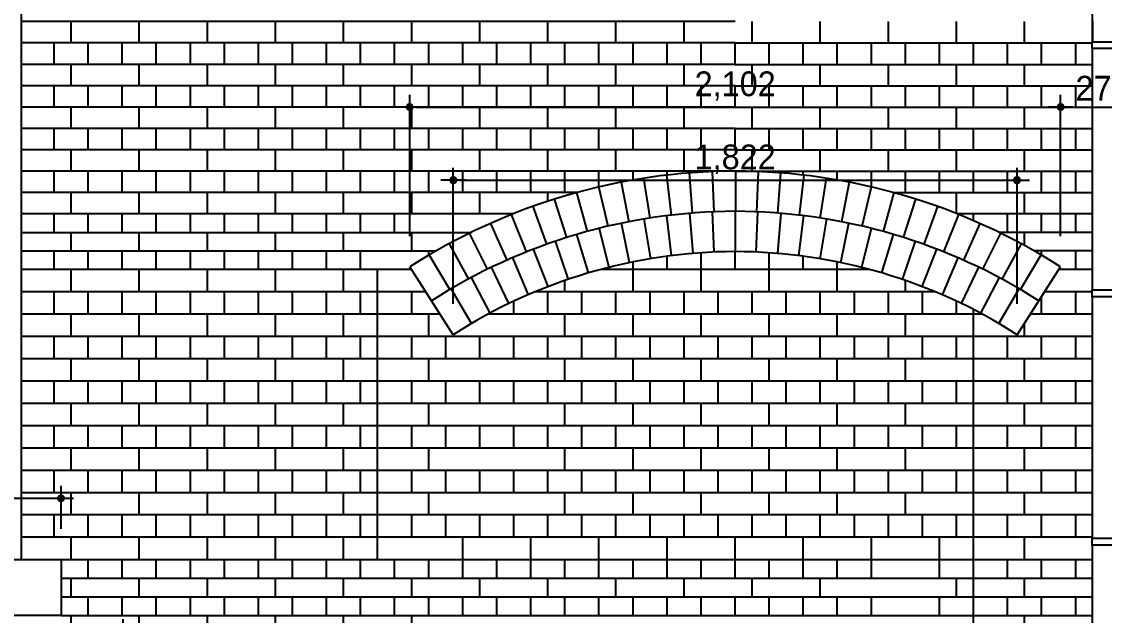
# Model space of a CAD drawing. Extents: x 186583 to 203403, y -172622 to -160742.
# Drawn here: x 192489 to 195986, y -167055 to -165137 of the extents above; entities that cross this region are included whole.
import ezdxf

# ---------------------------------------------------------------- set-up
doc = ezdxf.new("R2010")
doc.units = 0
doc.header["$LTSCALE"] = 50
doc.header["$MEASUREMENT"] = 0
doc.header["$PDMODE"] = 35
doc.header["$PDSIZE"] = -10
doc.layers.get('0').update_dxf_attribs({"linetype": 'CONTINUOUS'})
doc.layers.get('DEFPOINTS').update_dxf_attribs({"linetype": 'CONTINUOUS'})
for name, color, linetype in [('ele-3', 6, 'CONTINUOUS'), ('h', 5, 'CONTINUOUS'), ('WID', 4, 'CONTINUOUS')]:
    doc.layers.add(name, color=color, linetype=linetype)
doc.styles.add('GHS', font='HYWULM_0.TTF')
doc.styles.add('현창', font='HYWULM_0.TTF')
doc.dimstyles.new('3MM', dxfattribs={"dimscale": 300, "dimtxt": 4, "dimasz": 1, "dimexe": 1.5, "dimexo": 2, "dimgap": 1, "dimtad": 1, "dimtoh": 1, "dimdec": 4, "dimzin": 0, "dimdsep": 46, "dimtxsty": 'GHS', "dimblk": 'DIMDOT', "dimcen": -1, "dimdle": 1.5, "dimadec": 0, "dimazin": 0, "dimtfac": 1, "dimtdec": 4, "dimtix": 1, "dimtmove": 2, "dimatfit": 3, "dimldrblk": 'DIMDOT', "dimfxl": 1, "dimtvp": 1, "dimtolj": 1, "dimtzin": 0, "dimarcsym": 0})

# ---------------------------------------------------------------- blocks, each defined once
blk = doc.blocks.new('DIMDOT')
at = {"linetype": 'Continuous'}
blk.add_line((-2, 0), (2, 0), dxfattribs=at)
for radius in [0.5, 0.25]:
    blk.add_circle((0, 0), radius, dxfattribs=at)
blk = doc.blocks.new('*D3')
at = {"lineweight": -2}
for p, q in [((191216.2, -167163.4), (191216.2, -167067.6)), ((192816.2, -167163.4), (192816.2, -167067.6)), ((191236.2, -167107.6), (192796.2, -167107.6))]:
    blk.add_line(p, q, dxfattribs=at)
at = {"layer": 'DEFPOINTS', "color": 0}
for p in [(192816.2, -167107.6), (191216.2, -167263.4), (192816.2, -167263.4)]:
    blk.add_point(p, dxfattribs=at)
at = {"lineweight": -2, "xscale": 20, "yscale": 20, "zscale": 20, "rotation": 180}
blk.add_blockref('DIMDOT', (191216.2, -167107.6), dxfattribs=at)
at = {"lineweight": -2, "xscale": 20, "yscale": 20, "zscale": 20}
blk.add_blockref('DIMDOT', (192816.2, -167107.6), dxfattribs=at)
at = {"color": 0, "insert": (192016.2, -167039.9), "char_height": 80, "attachment_point": 5, "style": '현창'}
blk.add_mtext('\\A1;1,600', dxfattribs=at)
blk = doc.blocks.new('*D4')
at = {"lineweight": -2}
for p, q in [((191416.2, -166775.4), (191416.2, -166636.9)), ((192616.2, -166775.4), (192616.2, -166636.9)), ((191436.2, -166676.9), (192596.2, -166676.9))]:
    blk.add_line(p, q, dxfattribs=at)
at = {"layer": 'DEFPOINTS', "color": 0}
for p in [(192616.2, -166676.9), (191416.2, -166875.4), (192616.2, -166875.4)]:
    blk.add_point(p, dxfattribs=at)
at = {"lineweight": -2, "xscale": 20, "yscale": 20, "zscale": 20, "rotation": 180}
blk.add_blockref('DIMDOT', (191416.2, -166676.9), dxfattribs=at)
at = {"lineweight": -2, "xscale": 20, "yscale": 20, "zscale": 20}
blk.add_blockref('DIMDOT', (192616.2, -166676.9), dxfattribs=at)
at = {"color": 0, "insert": (192016.2, -166609.2), "char_height": 80, "attachment_point": 5, "style": '현창'}
blk.add_mtext('\\A1;1,200', dxfattribs=at)
blk = doc.blocks.new('*D5')
at = {"lineweight": -2}
for p, q in [((193742.4, -165829.8), (193742.4, -165373.1)), ((195844.9, -165829.8), (195844.9, -165373.1)), ((193762.4, -165413.1), (195824.9, -165413.1))]:
    blk.add_line(p, q, dxfattribs=at)
at = {"layer": 'DEFPOINTS', "color": 0}
for p in [(195844.9, -165413.1), (193742.4, -165929.8), (195844.9, -165929.8)]:
    blk.add_point(p, dxfattribs=at)
at = {"lineweight": -2, "xscale": 20, "yscale": 20, "zscale": 20, "rotation": 180}
blk.add_blockref('DIMDOT', (193742.4, -165413.1), dxfattribs=at)
at = {"lineweight": -2, "xscale": 20, "yscale": 20, "zscale": 20}
blk.add_blockref('DIMDOT', (195844.9, -165413.1), dxfattribs=at)
at = {"color": 0, "insert": (194793.7, -165345.4), "char_height": 80, "attachment_point": 5, "style": '현창'}
blk.add_mtext('\\A1;2,102', dxfattribs=at)
blk = doc.blocks.new('*D6')
at = {"lineweight": -2}
for p, q in [((193882.8, -166048.6), (193882.8, -165609.3)), ((195704.5, -166048.6), (195704.5, -165609.3)), ((193902.8, -165649.3), (195684.5, -165649.3))]:
    blk.add_line(p, q, dxfattribs=at)
at = {"layer": 'DEFPOINTS', "color": 0}
for p in [(195704.5, -165649.3), (193882.8, -166148.6), (195704.5, -166148.6)]:
    blk.add_point(p, dxfattribs=at)
at = {"lineweight": -2, "xscale": 20, "yscale": 20, "zscale": 20, "rotation": 180}
blk.add_blockref('DIMDOT', (193882.8, -165649.3), dxfattribs=at)
at = {"lineweight": -2, "xscale": 20, "yscale": 20, "zscale": 20}
blk.add_blockref('DIMDOT', (195704.5, -165649.3), dxfattribs=at)
at = {"color": 0, "insert": (194793.7, -165581.6), "char_height": 80, "attachment_point": 5, "style": '현창'}
blk.add_mtext('\\A1;1,822', dxfattribs=at)
blk = doc.blocks.new('*D64')
at = {"lineweight": -2}
for p, q in [((195844.9, -165829.8), (195844.9, -165373.1)), ((196116.2, -165837.9), (196116.2, -165373.1)), ((195864.9, -165413.1), (196096.2, -165413.1))]:
    blk.add_line(p, q, dxfattribs=at)
at = {"layer": 'DEFPOINTS', "color": 0}
for p in [(196116.2, -165413.1), (195844.9, -165929.8), (196116.2, -165937.9)]:
    blk.add_point(p, dxfattribs=at)
at = {"lineweight": -2, "xscale": 20, "yscale": 20, "zscale": 20, "rotation": 180}
blk.add_blockref('DIMDOT', (195844.9, -165413.1), dxfattribs=at)
at = {"lineweight": -2, "xscale": 20, "yscale": 20, "zscale": 20}
blk.add_blockref('DIMDOT', (196116.2, -165413.1), dxfattribs=at)
at = {"color": 0, "insert": (195980.5, -165352.2), "char_height": 80, "attachment_point": 5, "style": '현창'}
blk.add_mtext('\\A1;271', dxfattribs=at)

msp = doc.modelspace()

# ---------------------------------------------------------------- linework, layer by layer
at = {"layer": 'ele-3'}
for p, q in [((195946.69224, -164421.42736), (195946.69224, -165203.3448)), ((195946.69224, -165223.3448), (195946.69224, -166005.26224)), ((194077.25559, -165757.93201), (192488.65758, -165757.93201)), ((195946.69224, -165757.93201), (195510.05956, -165757.93201)), ((192488.65758, -165817.93201), (193941.36619, -165817.93201)), ((195946.69224, -165817.93201), (195645.94896, -165817.93201)), ((192488.65758, -165877.93201), (193827.94526, -165877.93201)), ((195946.69224, -165877.93201), (195759.36989, -165877.93201)), ((193747.66198, -165937.93201), (192488.65758, -165937.93201)), ((193747.66198, -165937.93201), (192488.65758, -165937.93201)), ((195228.06493, -165937.93201), (194359.25022, -165937.93201)), ((195946.69224, -165937.93201), (195839.65317, -165937.93201)), ((193793.93463, -166010.04139), (193638.65758, -166010.04139)), ((195439.85431, -166010.04139), (194147.46084, -166010.04139)), ((195946.69224, -166010.04139), (195793.38052, -166010.04139)), ((195946.69224, -166025.26224), (195946.69224, -166807.17968)), ((193840.20727, -166082.15076), (193638.65758, -166082.15076)), ((195563.65758, -166082.15076), (193995.75497, -166082.15076)), ((195563.65758, -168430.26534), (195563.65758, -166067.48366)), ((195563.65758, -166154.26014), (193638.65758, -166154.26014)), ((195563.65758, -166226.36952), (193638.65758, -166226.36952)), ((195563.65758, -166298.4789), (193638.65758, -166298.4789)), ((195563.65758, -166370.58827), (193638.65758, -166370.58827)), ((195563.65758, -166442.69765), (193638.65758, -166442.69765)), ((195563.65758, -166514.80703), (193638.65758, -166514.80703)), ((195563.65758, -166586.91641), (193638.65758, -166586.91641)), ((195563.65758, -166659.02578), (193638.65758, -166659.02578)), ((195563.65758, -166731.13516), (193638.65758, -166731.13516)), ((195563.65758, -166803.24454), (193638.65758, -166803.24454)), ((195946.69224, -166827.17968), (195946.69224, -167609.09713)), ((192616.15758, -166875.35391), (195946.69224, -166875.35391)), ((192616.15758, -166935.35391), (195946.69224, -166935.35391)), ((192616.15758, -166995.35391), (195946.69224, -166995.35391)), ((192616.15758, -167055.35391), (195946.69224, -167055.35391))]:
    msp.add_line(p, q, dxfattribs=at)
for points in [[(192593.65758, -165817.93201), (192593.65758, -165757.93201)], [(192703.65758, -165817.93201), (192703.65758, -165757.93201)], [(192813.65758, -165817.93201), (192813.65758, -165757.93201)], [(192923.65758, -165817.93201), (192923.65758, -165757.93201)], [(193033.65758, -165817.93201), (193033.65758, -165757.93201)], [(193143.65758, -165817.93201), (193143.65758, -165757.93201)], [(193253.65758, -165817.93201), (193253.65758, -165757.93201)], [(193363.65758, -165817.93201), (193363.65758, -165757.93201)], [(193473.65758, -165817.93201), (193473.65758, -165757.93201)], [(193583.65758, -165817.93201), (193583.65758, -165757.93201)], [(193693.65758, -165817.93201), (193693.65758, -165757.93201)], [(195563.65758, -165780.12942), (195563.65758, -165757.93201)], [(195673.65758, -165817.93201), (195673.65758, -165757.93201)], [(195783.65758, -165817.93201), (195783.65758, -165757.93201)], [(195893.65758, -165817.93201), (195893.65758, -165757.93201)], [(192648.65758, -165877.93201), (192648.65758, -165817.93201)], [(192868.65758, -165877.93201), (192868.65758, -165817.93201)], [(193088.65758, -165877.93201), (193088.65758, -165817.93201)], [(193308.65758, -165877.93201), (193308.65758, -165817.93201)], [(193528.65758, -165877.93201), (193528.65758, -165817.93201)], [(193748.65758, -165877.93201), (193748.65758, -165817.93201)], [(195728.65758, -165860.73715), (195728.65758, -165817.93201)], [(192593.65758, -165937.93201), (192593.65758, -165877.93201)], [(192703.65758, -165937.93201), (192703.65758, -165877.93201)], [(192813.65758, -165937.93201), (192813.65758, -165877.93201)], [(192923.65758, -165937.93201), (192923.65758, -165877.93201)], [(193033.65758, -165937.93201), (193033.65758, -165877.93201)], [(193143.65758, -165937.93201), (193143.65758, -165877.93201)], [(193253.65758, -165937.93201), (193253.65758, -165877.93201)], [(193363.65758, -165937.93201), (193363.65758, -165877.93201)], [(193473.65758, -165937.93201), (193473.65758, -165877.93201)], [(193583.65758, -165937.93201), (193583.65758, -165877.93201)], [(193803.65758, -165892.0508), (193803.65758, -165877.93201)], [(194683.65758, -165937.93201), (194683.65758, -165883.89696)], [(194793.65758, -165937.93201), (194793.65758, -165881.31709)], [(194903.65758, -165937.93201), (194903.65758, -165883.89696)], [(195783.65758, -165892.0508), (195783.65758, -165877.93201)], [(195893.65758, -165937.93201), (195893.65758, -165877.93201)], [(194463.65758, -165937.93201), (194463.65758, -165913.42652)], [(194573.65758, -165937.93201), (194573.65758, -165894.99381)], [(195013.65758, -165937.93201), (195013.65758, -165894.99381)], [(195123.65758, -165937.93201), (195123.65758, -165913.42652)], [(193638.65758, -166875.35391), (193638.65758, -165937.93201)], [(194463.65758, -166010.04139), (194463.65758, -165937.93201)], [(194683.65758, -166010.04139), (194683.65758, -165937.93201)], [(194903.65758, -166010.04139), (194903.65758, -165937.93201)], [(195123.65758, -166010.04139), (195123.65758, -165937.93201)], [(194243.65758, -166010.04139), (194243.65758, -165973.41243)], [(195343.65758, -166010.04139), (195343.65758, -165973.41243)], [(193748.65758, -166082.15076), (193748.65758, -166010.04139)], [(194188.65758, -166082.15076), (194188.65758, -166010.04139)], [(194298.65758, -166082.15076), (194298.65758, -166010.04139)], [(194408.65758, -166082.15076), (194408.65758, -166010.04139)], [(194518.65758, -166082.15076), (194518.65758, -166010.04139)], [(194628.65758, -166082.15076), (194628.65758, -166010.04139)], [(194738.65758, -166082.15076), (194738.65758, -166010.04139)], [(194848.65758, -166082.15076), (194848.65758, -166010.04139)], [(194958.65758, -166082.15076), (194958.65758, -166010.04139)], [(195068.65758, -166082.15076), (195068.65758, -166010.04139)], [(195178.65758, -166082.15076), (195178.65758, -166010.04139)], [(195288.65758, -166082.15076), (195288.65758, -166010.04139)], [(195398.65758, -166082.15076), (195398.65758, -166010.04139)], [(194078.65758, -166082.15076), (194078.65758, -166040.46652)], [(195508.65758, -166082.15076), (195508.65758, -166040.46652)], [(193803.65758, -166154.26014), (193803.65758, -166082.15076)], [(194243.65758, -166154.26014), (194243.65758, -166082.15076)], [(194463.65758, -166154.26014), (194463.65758, -166082.15076)], [(194683.65758, -166154.26014), (194683.65758, -166082.15076)], [(194903.65758, -166154.26014), (194903.65758, -166082.15076)], [(195123.65758, -166154.26014), (195123.65758, -166082.15076)], [(195343.65758, -166154.26014), (195343.65758, -166082.15076)], [(193748.65758, -166226.36952), (193748.65758, -166154.26014)], [(193858.65758, -166226.36952), (193858.65758, -166154.26014)], [(193968.65758, -166226.36952), (193968.65758, -166154.26014)], [(194078.65758, -166226.36952), (194078.65758, -166154.26014)], [(194188.65758, -166226.36952), (194188.65758, -166154.26014)], [(194298.65758, -166226.36952), (194298.65758, -166154.26014)], [(194408.65758, -166226.36952), (194408.65758, -166154.26014)], [(194518.65758, -166226.36952), (194518.65758, -166154.26014)], [(194628.65758, -166226.36952), (194628.65758, -166154.26014)], [(194738.65758, -166226.36952), (194738.65758, -166154.26014)], [(194848.65758, -166226.36952), (194848.65758, -166154.26014)], [(194958.65758, -166226.36952), (194958.65758, -166154.26014)], [(195068.65758, -166226.36952), (195068.65758, -166154.26014)], [(195178.65758, -166226.36952), (195178.65758, -166154.26014)], [(195288.65758, -166226.36952), (195288.65758, -166154.26014)], [(195398.65758, -166226.36952), (195398.65758, -166154.26014)], [(195508.65758, -166226.36952), (195508.65758, -166154.26014)], [(193803.65758, -166298.4789), (193803.65758, -166226.36952)], [(194243.65758, -166298.4789), (194243.65758, -166226.36952)], [(194463.65758, -166298.4789), (194463.65758, -166226.36952)], [(194683.65758, -166298.4789), (194683.65758, -166226.36952)], [(194903.65758, -166298.4789), (194903.65758, -166226.36952)], [(195123.65758, -166298.4789), (195123.65758, -166226.36952)], [(195343.65758, -166298.4789), (195343.65758, -166226.36952)], [(193748.65758, -166370.58827), (193748.65758, -166298.4789)], [(193858.65758, -166370.58827), (193858.65758, -166298.4789)], [(193968.65758, -166370.58827), (193968.65758, -166298.4789)], [(194078.65758, -166370.58827), (194078.65758, -166298.4789)], [(194188.65758, -166370.58827), (194188.65758, -166298.4789)], [(194298.65758, -166370.58827), (194298.65758, -166298.4789)], [(194408.65758, -166370.58827), (194408.65758, -166298.4789)], [(194518.65758, -166370.58827), (194518.65758, -166298.4789)], [(194628.65758, -166370.58827), (194628.65758, -166298.4789)], [(194738.65758, -166370.58827), (194738.65758, -166298.4789)], [(194848.65758, -166370.58827), (194848.65758, -166298.4789)], [(194958.65758, -166370.58827), (194958.65758, -166298.4789)], [(195068.65758, -166370.58827), (195068.65758, -166298.4789)], [(195178.65758, -166370.58827), (195178.65758, -166298.4789)], [(195288.65758, -166370.58827), (195288.65758, -166298.4789)], [(195398.65758, -166370.58827), (195398.65758, -166298.4789)], [(195508.65758, -166370.58827), (195508.65758, -166298.4789)], [(193803.65758, -166442.69765), (193803.65758, -166370.58827)], [(194243.65758, -166442.69765), (194243.65758, -166370.58827)], [(194463.65758, -166442.69765), (194463.65758, -166370.58827)], [(194683.65758, -166442.69765), (194683.65758, -166370.58827)], [(194903.65758, -166442.69765), (194903.65758, -166370.58827)], [(195123.65758, -166442.69765), (195123.65758, -166370.58827)], [(195343.65758, -166442.69765), (195343.65758, -166370.58827)], [(193748.65758, -166514.80703), (193748.65758, -166442.69765)], [(193858.65758, -166514.80703), (193858.65758, -166442.69765)], [(193968.65758, -166514.80703), (193968.65758, -166442.69765)], [(194078.65758, -166514.80703), (194078.65758, -166442.69765)], [(194188.65758, -166514.80703), (194188.65758, -166442.69765)], [(194298.65758, -166514.80703), (194298.65758, -166442.69765)], [(194408.65758, -166514.80703), (194408.65758, -166442.69765)], [(194518.65758, -166514.80703), (194518.65758, -166442.69765)], [(194628.65758, -166514.80703), (194628.65758, -166442.69765)], [(194738.65758, -166514.80703), (194738.65758, -166442.69765)], [(194848.65758, -166514.80703), (194848.65758, -166442.69765)], [(194958.65758, -166514.80703), (194958.65758, -166442.69765)], [(195068.65758, -166514.80703), (195068.65758, -166442.69765)], [(195178.65758, -166514.80703), (195178.65758, -166442.69765)], [(195288.65758, -166514.80703), (195288.65758, -166442.69765)], [(195398.65758, -166514.80703), (195398.65758, -166442.69765)], [(195508.65758, -166514.80703), (195508.65758, -166442.69765)], [(193803.65758, -166586.91641), (193803.65758, -166514.80703)], [(194243.65758, -166586.91641), (194243.65758, -166514.80703)], [(194463.65758, -166586.91641), (194463.65758, -166514.80703)], [(194683.65758, -166586.91641), (194683.65758, -166514.80703)], [(194903.65758, -166586.91641), (194903.65758, -166514.80703)], [(195123.65758, -166586.91641), (195123.65758, -166514.80703)], [(195343.65758, -166586.91641), (195343.65758, -166514.80703)], [(193748.65758, -166659.02578), (193748.65758, -166586.91641)], [(193858.65758, -166659.02578), (193858.65758, -166586.91641)], [(193968.65758, -166659.02578), (193968.65758, -166586.91641)], [(194078.65758, -166659.02578), (194078.65758, -166586.91641)], [(194188.65758, -166659.02578), (194188.65758, -166586.91641)], [(194298.65758, -166659.02578), (194298.65758, -166586.91641)], [(194408.65758, -166659.02578), (194408.65758, -166586.91641)], [(194518.65758, -166659.02578), (194518.65758, -166586.91641)], [(194628.65758, -166659.02578), (194628.65758, -166586.91641)], [(194738.65758, -166659.02578), (194738.65758, -166586.91641)], [(194848.65758, -166659.02578), (194848.65758, -166586.91641)], [(194958.65758, -166659.02578), (194958.65758, -166586.91641)], [(195068.65758, -166659.02578), (195068.65758, -166586.91641)], [(195178.65758, -166659.02578), (195178.65758, -166586.91641)], [(195288.65758, -166659.02578), (195288.65758, -166586.91641)], [(195398.65758, -166659.02578), (195398.65758, -166586.91641)], [(195508.65758, -166659.02578), (195508.65758, -166586.91641)], [(193803.65758, -166731.13516), (193803.65758, -166659.02578)], [(194243.65758, -166731.13516), (194243.65758, -166659.02578)], [(194463.65758, -166731.13516), (194463.65758, -166659.02578)], [(194683.65758, -166731.13516), (194683.65758, -166659.02578)], [(194903.65758, -166731.13516), (194903.65758, -166659.02578)], [(195123.65758, -166731.13516), (195123.65758, -166659.02578)], [(195343.65758, -166731.13516), (195343.65758, -166659.02578)], [(193748.65758, -166803.24454), (193748.65758, -166731.13516)], [(193858.65758, -166803.24454), (193858.65758, -166731.13516)], [(193968.65758, -166803.24454), (193968.65758, -166731.13516)], [(194078.65758, -166803.24454), (194078.65758, -166731.13516)], [(194188.65758, -166803.24454), (194188.65758, -166731.13516)], [(194298.65758, -166803.24454), (194298.65758, -166731.13516)], [(194408.65758, -166803.24454), (194408.65758, -166731.13516)], [(194518.65758, -166803.24454), (194518.65758, -166731.13516)], [(194628.65758, -166803.24454), (194628.65758, -166731.13516)], [(194738.65758, -166803.24454), (194738.65758, -166731.13516)], [(194848.65758, -166803.24454), (194848.65758, -166731.13516)], [(194958.65758, -166803.24454), (194958.65758, -166731.13516)], [(195068.65758, -166803.24454), (195068.65758, -166731.13516)], [(195178.65758, -166803.24454), (195178.65758, -166731.13516)], [(195288.65758, -166803.24454), (195288.65758, -166731.13516)], [(195398.65758, -166803.24454), (195398.65758, -166731.13516)], [(195508.65758, -166803.24454), (195508.65758, -166731.13516)], [(193913.65758, -166875.35391), (193913.65758, -166803.24454)], [(194133.65758, -166875.35391), (194133.65758, -166803.24454)], [(194353.65758, -166875.35391), (194353.65758, -166803.24454)], [(194573.65758, -166875.35391), (194573.65758, -166803.24454)], [(194793.65758, -166875.35391), (194793.65758, -166803.24454)], [(195013.65758, -166875.35391), (195013.65758, -166803.24454)], [(195233.65758, -166875.35391), (195233.65758, -166803.24454)], [(195453.65758, -166875.35391), (195453.65758, -166803.24454)], [(192703.65758, -166935.35391), (192703.65758, -166875.35391)], [(192813.65758, -166935.35391), (192813.65758, -166875.35391)], [(192923.65758, -166935.35391), (192923.65758, -166875.35391)], [(193033.65758, -166935.35391), (193033.65758, -166875.35391)], [(193143.65758, -166935.35391), (193143.65758, -166875.35391)], [(193253.65758, -166935.35391), (193253.65758, -166875.35391)], [(193363.65758, -166935.35391), (193363.65758, -166875.35391)], [(193473.65758, -166935.35391), (193473.65758, -166875.35391)], [(193583.65758, -166935.35391), (193583.65758, -166875.35391)], [(193693.65758, -166935.35391), (193693.65758, -166875.35391)], [(193803.65758, -166935.35391), (193803.65758, -166875.35391)], [(193913.65758, -166935.35391), (193913.65758, -166875.35391)], [(194023.65758, -166935.35391), (194023.65758, -166875.35391)], [(194133.65758, -166935.35391), (194133.65758, -166875.35391)], [(194243.65758, -166935.35391), (194243.65758, -166875.35391)], [(194353.65758, -166935.35391), (194353.65758, -166875.35391)], [(194463.65758, -166935.35391), (194463.65758, -166875.35391)], [(194573.65758, -166935.35391), (194573.65758, -166875.35391)], [(194683.65758, -166935.35391), (194683.65758, -166875.35391)], [(194793.65758, -166935.35391), (194793.65758, -166875.35391)], [(194903.65758, -166935.35391), (194903.65758, -166875.35391)], [(195013.65758, -166935.35391), (195013.65758, -166875.35391)], [(195123.65758, -166935.35391), (195123.65758, -166875.35391)], [(195233.65758, -166935.35391), (195233.65758, -166875.35391)], [(195453.65758, -166935.35391), (195453.65758, -166875.35391)], [(195563.65758, -166935.35391), (195563.65758, -166875.35391)], [(195673.65758, -166935.35391), (195673.65758, -166875.35391)], [(195783.65758, -166935.35391), (195783.65758, -166875.35391)], [(195893.65758, -166935.35391), (195893.65758, -166875.35391)], [(192648.65758, -166995.35391), (192648.65758, -166935.35391)], [(192868.65758, -166995.35391), (192868.65758, -166935.35391)], [(193088.65758, -166995.35391), (193088.65758, -166935.35391)], [(193308.65758, -166995.35391), (193308.65758, -166935.35391)], [(193528.65758, -166995.35391), (193528.65758, -166935.35391)], [(193748.65758, -166995.35391), (193748.65758, -166935.35391)], [(193968.65758, -166995.35391), (193968.65758, -166935.35391)], [(194188.65758, -166995.35391), (194188.65758, -166935.35391)], [(194408.65758, -166995.35391), (194408.65758, -166935.35391)], [(194628.65758, -166995.35391), (194628.65758, -166935.35391)], [(194848.65758, -166995.35391), (194848.65758, -166935.35391)], [(195068.65758, -166995.35391), (195068.65758, -166935.35391)], [(195508.65758, -166995.35391), (195508.65758, -166935.35391)], [(195728.65758, -166995.35391), (195728.65758, -166935.35391)], [(192703.65758, -167055.35391), (192703.65758, -166995.35391)], [(192813.65758, -167055.35391), (192813.65758, -166995.35391)], [(192923.65758, -167055.35391), (192923.65758, -166995.35391)], [(193033.65758, -167055.35391), (193033.65758, -166995.35391)], [(193143.65758, -167055.35391), (193143.65758, -166995.35391)], [(193253.65758, -167055.35391), (193253.65758, -166995.35391)], [(193363.65758, -167055.35391), (193363.65758, -166995.35391)], [(193473.65758, -167055.35391), (193473.65758, -166995.35391)], [(193583.65758, -167055.35391), (193583.65758, -166995.35391)], [(193693.65758, -167055.35391), (193693.65758, -166995.35391)], [(193803.65758, -167055.35391), (193803.65758, -166995.35391)], [(193913.65758, -167055.35391), (193913.65758, -166995.35391)], [(194023.65758, -167055.35391), (194023.65758, -166995.35391)], [(194133.65758, -167055.35391), (194133.65758, -166995.35391)], [(194243.65758, -167055.35391), (194243.65758, -166995.35391)], [(194353.65758, -167055.35391), (194353.65758, -166995.35391)], [(194463.65758, -167055.35391), (194463.65758, -166995.35391)], [(194573.65758, -167055.35391), (194573.65758, -166995.35391)], [(194683.65758, -167055.35391), (194683.65758, -166995.35391)], [(194793.65758, -167055.35391), (194793.65758, -166995.35391)], [(194903.65758, -167055.35391), (194903.65758, -166995.35391)], [(195013.65758, -167055.35391), (195013.65758, -166995.35391)], [(195123.65758, -167055.35391), (195123.65758, -166995.35391)], [(195233.65758, -167055.35391), (195233.65758, -166995.35391)], [(195453.65758, -167055.35391), (195453.65758, -166995.35391)], [(195563.65758, -167055.35391), (195563.65758, -166995.35391)], [(195673.65758, -167055.35391), (195673.65758, -166995.35391)], [(195783.65758, -167055.35391), (195783.65758, -166995.35391)], [(195893.65758, -167055.35391), (195893.65758, -166995.35391)]]:
    msp.add_lwpolyline(points, dxfattribs=at)
at = {"layer": 'h'}
for p, q in [((194793.65758, -165137.19612), (192488.65758, -165137.19612)), ((194793.65758, -165206.16681), (192488.65758, -165206.16681)), ((194793.65758, -165206.16681), (195946.69224, -165206.16681)), ((194793.65758, -165275.1375), (192488.65758, -165275.1375)), ((194793.65758, -165275.1375), (195946.69224, -165275.1375)), ((194793.65758, -165344.10819), (192488.65758, -165344.10819)), ((194793.65758, -165344.10819), (195946.69224, -165344.10819)), ((194793.65758, -165413.07888), (192488.65758, -165413.07888)), ((194793.65758, -165413.07888), (195946.69224, -165413.07888)), ((194793.65758, -165482.04956), (192488.65758, -165482.04956)), ((194793.65758, -165482.04956), (195946.69224, -165482.04956)), ((194793.65758, -165551.02025), (192488.65758, -165551.02025)), ((194793.65758, -165551.02025), (195946.69224, -165551.02025)), ((194793.65758, -165619.99094), (192488.65758, -165619.99094)), ((194518.58643, -165771.61214), (194498.63716, -165643.15192)), ((194572.01044, -165633.17583), (194587.08313, -165762.29908)), ((194655.88325, -165755.58533), (194645.70873, -165625.9841)), ((194719.62642, -165621.58704), (194724.88819, -165751.48051)), ((194794.33707, -165619.98928), (194793.65758, -165881.31709)), ((194793.65758, -165619.99094), (195946.69224, -165619.99094)), ((194867.68873, -165621.58704), (194862.42696, -165751.48051)), ((194931.4319, -165755.58533), (194941.60642, -165625.9841)), ((195015.30471, -165633.17583), (195000.23202, -165762.29908)), ((195068.72872, -165771.61214), (195088.67799, -165643.15192)), ((194382.89537, -165797.97905), (194353.28569, -165671.39601)), ((194425.69407, -165655.89807), (194450.49131, -165783.51114)), ((195161.62108, -165655.89807), (195136.82384, -165783.51114)), ((195204.41978, -165797.97905), (195234.02946, -165671.39601)), ((194283.93565, -165688.96163), (192488.65758, -165688.96163)), ((194249.58769, -165834.53499), (194210.48727, -165710.55452)), ((194281.51581, -165689.62354), (194315.89549, -165814.99513)), ((195305.79934, -165689.62354), (195271.41966, -165814.99513)), ((195303.3795, -165688.96163), (195946.69224, -165688.96163)), ((195337.72746, -165834.53499), (195376.82788, -165710.55452)), ((194140.30187, -165734.15897), (194184.06699, -165856.57063)), ((195447.01328, -165734.15897), (195403.24816, -165856.57063)), ((194119.4273, -165881.07046), (194071.06021, -165760.40305)), ((194499.08542, -165774.74866), (194520.42304, -165902.98557)), ((194588.4961, -165893.07304), (194572.37637, -165764.07632)), ((194646.03982, -165756.38489), (194656.91513, -165885.9292)), ((194725.56759, -165881.56581), (194719.95458, -165751.68704)), ((194861.74756, -165881.56581), (194867.36057, -165751.68704)), ((194941.27533, -165756.38489), (194930.40002, -165885.9292)), ((194998.81905, -165893.07304), (195014.93878, -165764.07632)), ((195088.22973, -165774.74866), (195066.89211, -165902.98557)), ((195467.88785, -165881.07046), (195516.25494, -165760.40305)), ((193993.16012, -165937.31879), (193935.80353, -165820.65593)), ((194002.86152, -165789.24915), (194055.76126, -165907.99938)), ((194354.10253, -165804.96098), (194385.7621, -165931.04695)), ((194452.80796, -165915.65048), (194426.28755, -165788.38435)), ((195134.50719, -165915.65048), (195161.0276, -165788.38435)), ((195233.21262, -165804.96098), (195201.55305, -165931.04695)), ((195584.45363, -165789.24915), (195531.55389, -165907.99938)), ((195594.15504, -165937.31879), (195651.51162, -165820.65593)), ((193869.98236, -165854.57838), (193931.71358, -165968.98667)), ((194212.04486, -165846.82313), (194253.81811, -165969.92875)), ((194319.39575, -165949.14963), (194282.64912, -165824.45126)), ((195267.9194, -165949.14963), (195304.66603, -165824.45126)), ((195375.27029, -165846.82313), (195333.49704, -165969.92875)), ((195717.33279, -165854.57838), (195655.60157, -165968.98667)), ((193871.50972, -166002.95763), (193805.49233, -165890.96788)), ((194189.13706, -165993.35012), (194142.40592, -165872.03978)), ((195398.17809, -165993.35012), (195444.90923, -165872.03978)), ((195715.80543, -166002.95763), (195781.82282, -165890.96788)), ((194073.84686, -165900.05972), (194125.45901, -166019.37521)), ((195513.46829, -165900.05972), (195461.85614, -166019.37521)), ((193882.84376, -166148.5937), (193742.42587, -165929.77227)), ((194062.88873, -166047.9612), (194006.48048, -165930.83687)), ((195524.42642, -166047.9612), (195580.83467, -165930.83687)), ((195704.47139, -166148.5937), (195844.88928, -165929.77227)), ((193940.41761, -165964.32058), (194001.52915, -166079.06107)), ((195646.89754, -165964.32058), (195585.786, -166079.06107)), ((193638.65758, -166010.04139), (192488.65758, -166010.04139)), ((193941.48123, -166112.62364), (193875.76693, -166000.45577)), ((195439.85431, -166010.04139), (195398.65758, -166010.04139)), ((195645.83392, -166112.62364), (195711.54822, -166000.45577)), ((193638.65758, -166082.15076), (192488.65758, -166082.15076)), ((195508.65758, -166082.15076), (195288.65758, -166082.15076)), ((195591.56018, -166082.15076), (195508.65758, -166082.15076)), ((195946.69224, -166082.15076), (195747.10788, -166082.15076)), ((193638.65758, -166154.26014), (192488.65758, -166154.26014)), ((195508.65758, -166154.26014), (195288.65758, -166154.26014)), ((195946.69224, -166154.26014), (195508.65758, -166154.26014)), ((193638.65758, -166226.36952), (192488.65758, -166226.36952)), ((195508.65758, -166226.36952), (195288.65758, -166226.36952)), ((195946.69224, -166226.36952), (195508.65758, -166226.36952)), ((193638.65758, -166298.4789), (192488.65758, -166298.4789)), ((195508.65758, -166298.4789), (195288.65758, -166298.4789)), ((195946.69224, -166298.4789), (195508.65758, -166298.4789)), ((193638.65758, -166370.58827), (192488.65758, -166370.58827)), ((195508.65758, -166370.58827), (195288.65758, -166370.58827)), ((195946.69224, -166370.58827), (195508.65758, -166370.58827)), ((193638.65758, -166442.69765), (192488.65758, -166442.69765)), ((195508.65758, -166442.69765), (195288.65758, -166442.69765)), ((195946.69224, -166442.69765), (195508.65758, -166442.69765)), ((193638.65758, -166514.80703), (192488.65758, -166514.80703)), ((195508.65758, -166514.80703), (195288.65758, -166514.80703)), ((195946.69224, -166514.80703), (195508.65758, -166514.80703)), ((193638.65758, -166586.91641), (192488.65758, -166586.91641)), ((195508.65758, -166586.91641), (195288.65758, -166586.91641)), ((195946.69224, -166586.91641), (195508.65758, -166586.91641)), ((193638.65758, -166659.02578), (192488.65758, -166659.02578)), ((195508.65758, -166659.02578), (195288.65758, -166659.02578)), ((195946.69224, -166659.02578), (195508.65758, -166659.02578)), ((193638.65758, -166731.13516), (192488.65758, -166731.13516)), ((195508.65758, -166731.13516), (195288.65758, -166731.13516)), ((195946.69224, -166731.13516), (195508.65758, -166731.13516)), ((193638.65758, -166803.24454), (192488.65758, -166803.24454)), ((195508.65758, -166803.24454), (195288.65758, -166803.24454)), ((195946.69224, -166803.24454), (195508.65758, -166803.24454))]:
    msp.add_line(p, q, dxfattribs=at)
for points in [[(192648.65758, -165206.16308), (192648.65758, -165137.19612)], [(192868.65758, -165206.16308), (192868.65758, -165137.19612)], [(193088.65758, -165206.16308), (193088.65758, -165137.19612)], [(193308.65758, -165206.16308), (193308.65758, -165137.19612)], [(193528.65758, -165206.16308), (193528.65758, -165137.19612)], [(193748.65758, -165206.16308), (193748.65758, -165137.19612)], [(193968.65758, -165206.16308), (193968.65758, -165137.19612)], [(194188.65758, -165206.16308), (194188.65758, -165137.19612)], [(194408.65758, -165206.16308), (194408.65758, -165137.19612)], [(194628.65758, -165206.16308), (194628.65758, -165137.19612)], [(194848.65758, -165206.16308), (194848.65758, -165137.19612)], [(195068.65758, -165206.16308), (195068.65758, -165137.19612)], [(195288.65758, -165206.16308), (195288.65758, -165137.19612)], [(195508.65758, -165206.16308), (195508.65758, -165137.19612)], [(195728.65758, -165206.16308), (195728.65758, -165137.19612)], [(195948.65758, -165206.16308), (195948.65758, -165137.19612)], [(192593.65758, -165275.1375), (192593.65758, -165206.17053)], [(192703.65758, -165275.1375), (192703.65758, -165206.17053)], [(192813.65758, -165275.1375), (192813.65758, -165206.17053)], [(192923.65758, -165275.1375), (192923.65758, -165206.17053)], [(193033.65758, -165275.1375), (193033.65758, -165206.17053)], [(193143.65758, -165275.1375), (193143.65758, -165206.17053)], [(193253.65758, -165275.1375), (193253.65758, -165206.17053)], [(193363.65758, -165275.1375), (193363.65758, -165206.17053)], [(193473.65758, -165275.1375), (193473.65758, -165206.17053)], [(193583.65758, -165275.1375), (193583.65758, -165206.17053)], [(193693.65758, -165275.1375), (193693.65758, -165206.17053)], [(193803.65758, -165275.1375), (193803.65758, -165206.17053)], [(193913.65758, -165275.1375), (193913.65758, -165206.17053)], [(194023.65758, -165275.1375), (194023.65758, -165206.17053)], [(194133.65758, -165275.1375), (194133.65758, -165206.17053)], [(194243.65758, -165275.1375), (194243.65758, -165206.17053)], [(194353.65758, -165275.1375), (194353.65758, -165206.17053)], [(194463.65758, -165275.1375), (194463.65758, -165206.17053)], [(194573.65758, -165275.1375), (194573.65758, -165206.17053)], [(194683.65758, -165275.1375), (194683.65758, -165206.17053)], [(194793.65758, -165275.1375), (194793.65758, -165206.17053)], [(194903.65758, -165275.1375), (194903.65758, -165206.17053)], [(195013.65758, -165275.1375), (195013.65758, -165206.17053)], [(195123.65758, -165275.1375), (195123.65758, -165206.17053)], [(195233.65758, -165275.1375), (195233.65758, -165206.17053)], [(195343.65758, -165275.1375), (195343.65758, -165206.17053)], [(195453.65758, -165275.1375), (195453.65758, -165206.17053)], [(195563.65758, -165275.1375), (195563.65758, -165206.17053)], [(195673.65758, -165275.1375), (195673.65758, -165206.17053)], [(195783.65758, -165275.1375), (195783.65758, -165206.17053)], [(195893.65758, -165275.1375), (195893.65758, -165206.17053)], [(192648.65758, -165344.10446), (192648.65758, -165275.1375)], [(192868.65758, -165344.10446), (192868.65758, -165275.1375)], [(193088.65758, -165344.10446), (193088.65758, -165275.1375)], [(193308.65758, -165344.10446), (193308.65758, -165275.1375)], [(193528.65758, -165344.10446), (193528.65758, -165275.1375)], [(193748.65758, -165344.10446), (193748.65758, -165275.1375)], [(193968.65758, -165344.10446), (193968.65758, -165275.1375)], [(194188.65758, -165344.10446), (194188.65758, -165275.1375)], [(194408.65758, -165344.10446), (194408.65758, -165275.1375)], [(194628.65758, -165344.10446), (194628.65758, -165275.1375)], [(194848.65758, -165344.10446), (194848.65758, -165275.1375)], [(195068.65758, -165344.10446), (195068.65758, -165275.1375)], [(195288.65758, -165344.10446), (195288.65758, -165275.1375)], [(195508.65758, -165344.10446), (195508.65758, -165275.1375)], [(195728.65758, -165344.10446), (195728.65758, -165275.1375)], [(192593.65758, -165413.07888), (192593.65758, -165344.11191)], [(192703.65758, -165413.07888), (192703.65758, -165344.11191)], [(192813.65758, -165413.07888), (192813.65758, -165344.11191)], [(192923.65758, -165413.07888), (192923.65758, -165344.11191)], [(193033.65758, -165413.07888), (193033.65758, -165344.11191)], [(193143.65758, -165413.07888), (193143.65758, -165344.11191)], [(193253.65758, -165413.07888), (193253.65758, -165344.11191)], [(193363.65758, -165413.07888), (193363.65758, -165344.11191)], [(193473.65758, -165413.07888), (193473.65758, -165344.11191)], [(193583.65758, -165413.07888), (193583.65758, -165344.11191)], [(193693.65758, -165413.07888), (193693.65758, -165344.11191)], [(193803.65758, -165413.07888), (193803.65758, -165344.11191)], [(193913.65758, -165413.07888), (193913.65758, -165344.11191)], [(194023.65758, -165413.07888), (194023.65758, -165344.11191)], [(194133.65758, -165413.07888), (194133.65758, -165344.11191)], [(194243.65758, -165413.07888), (194243.65758, -165344.11191)], [(194353.65758, -165413.07888), (194353.65758, -165344.11191)], [(194463.65758, -165413.07888), (194463.65758, -165344.11191)], [(194573.65758, -165413.07888), (194573.65758, -165344.11191)], [(194683.65758, -165413.07888), (194683.65758, -165344.11191)], [(194793.65758, -165413.07888), (194793.65758, -165344.11191)], [(194903.65758, -165413.07888), (194903.65758, -165344.11191)], [(195013.65758, -165413.07888), (195013.65758, -165344.11191)], [(195123.65758, -165413.07888), (195123.65758, -165344.11191)], [(195233.65758, -165413.07888), (195233.65758, -165344.11191)], [(195343.65758, -165413.07888), (195343.65758, -165344.11191)], [(195453.65758, -165413.07888), (195453.65758, -165344.11191)], [(195563.65758, -165413.07888), (195563.65758, -165344.11191)], [(195673.65758, -165413.07888), (195673.65758, -165344.11191)], [(195783.65758, -165413.07888), (195783.65758, -165344.11191)], [(195893.65758, -165413.07888), (195893.65758, -165344.11191)], [(192648.65758, -165482.04584), (192648.65758, -165413.07888)], [(192868.65758, -165482.04584), (192868.65758, -165413.07888)], [(193088.65758, -165482.04584), (193088.65758, -165413.07888)], [(193308.65758, -165482.04584), (193308.65758, -165413.07888)], [(193528.65758, -165482.04584), (193528.65758, -165413.07888)], [(193748.65758, -165482.04584), (193748.65758, -165413.07888)], [(193968.65758, -165482.04584), (193968.65758, -165413.07888)], [(194188.65758, -165482.04584), (194188.65758, -165413.07888)], [(194408.65758, -165482.04584), (194408.65758, -165413.07888)], [(194628.65758, -165482.04584), (194628.65758, -165413.07888)], [(194848.65758, -165482.04584), (194848.65758, -165413.07888)], [(195068.65758, -165482.04584), (195068.65758, -165413.07888)], [(195288.65758, -165482.04584), (195288.65758, -165413.07888)], [(195508.65758, -165482.04584), (195508.65758, -165413.07888)], [(195728.65758, -165482.04584), (195728.65758, -165413.07888)], [(192593.65758, -165551.02025), (192593.65758, -165482.05329)], [(192703.65758, -165551.02025), (192703.65758, -165482.05329)], [(192813.65758, -165551.02025), (192813.65758, -165482.05329)], [(192923.65758, -165551.02025), (192923.65758, -165482.05329)], [(193033.65758, -165551.02025), (193033.65758, -165482.05329)], [(193143.65758, -165551.02025), (193143.65758, -165482.05329)], [(193253.65758, -165551.02025), (193253.65758, -165482.05329)], [(193363.65758, -165551.02025), (193363.65758, -165482.05329)], [(193473.65758, -165551.02025), (193473.65758, -165482.05329)], [(193583.65758, -165551.02025), (193583.65758, -165482.05329)], [(193693.65758, -165551.02025), (193693.65758, -165482.05329)], [(193803.65758, -165551.02025), (193803.65758, -165482.05329)], [(193913.65758, -165551.02025), (193913.65758, -165482.05329)], [(194023.65758, -165551.02025), (194023.65758, -165482.05329)], [(194133.65758, -165551.02025), (194133.65758, -165482.05329)], [(194243.65758, -165551.02025), (194243.65758, -165482.05329)], [(194353.65758, -165551.02025), (194353.65758, -165482.05329)], [(194463.65758, -165551.02025), (194463.65758, -165482.05329)], [(194573.65758, -165551.02025), (194573.65758, -165482.05329)], [(194683.65758, -165551.02025), (194683.65758, -165482.05329)], [(194793.65758, -165551.02025), (194793.65758, -165482.05329)], [(194903.65758, -165551.02025), (194903.65758, -165482.05329)], [(195013.65758, -165551.02025), (195013.65758, -165482.05329)], [(195123.65758, -165551.02025), (195123.65758, -165482.05329)], [(195233.65758, -165551.02025), (195233.65758, -165482.05329)], [(195343.65758, -165551.02025), (195343.65758, -165482.05329)], [(195453.65758, -165551.02025), (195453.65758, -165482.05329)], [(195563.65758, -165551.02025), (195563.65758, -165482.05329)], [(195673.65758, -165551.02025), (195673.65758, -165482.05329)], [(195783.65758, -165551.02025), (195783.65758, -165482.05329)], [(195893.65758, -165551.02025), (195893.65758, -165482.05329)], [(192648.65758, -165619.98722), (192648.65758, -165551.02025)], [(192868.65758, -165619.98722), (192868.65758, -165551.02025)], [(193088.65758, -165619.98722), (193088.65758, -165551.02025)], [(193308.65758, -165619.98722), (193308.65758, -165551.02025)], [(193528.65758, -165619.98722), (193528.65758, -165551.02025)], [(193748.65758, -165619.98722), (193748.65758, -165551.02025)], [(193968.65758, -165619.98722), (193968.65758, -165551.02025)], [(194188.65758, -165619.98722), (194188.65758, -165551.02025)], [(194408.65758, -165619.98722), (194408.65758, -165551.02025)], [(194628.65758, -165619.98722), (194628.65758, -165551.02025)], [(194848.65758, -165619.98722), (194848.65758, -165551.02025)], [(195068.65758, -165619.98722), (195068.65758, -165551.02025)], [(195288.65758, -165619.98722), (195288.65758, -165551.02025)], [(195508.65758, -165619.98722), (195508.65758, -165551.02025)], [(195728.65758, -165619.98722), (195728.65758, -165551.02025)], [(192593.65758, -165688.96163), (192593.65758, -165619.99467)], [(192703.65758, -165688.96163), (192703.65758, -165619.99467)], [(192813.65758, -165688.96163), (192813.65758, -165619.99467)], [(192923.65758, -165688.96163), (192923.65758, -165619.99467)], [(193033.65758, -165688.96163), (193033.65758, -165619.99467)], [(193143.65758, -165688.96163), (193143.65758, -165619.99467)], [(193253.65758, -165688.96163), (193253.65758, -165619.99467)], [(193363.65758, -165688.96163), (193363.65758, -165619.99467)], [(193473.65758, -165688.96163), (193473.65758, -165619.99467)], [(193583.65758, -165688.96163), (193583.65758, -165619.99467)], [(193693.65758, -165688.96163), (193693.65758, -165619.99467)], [(193803.65758, -165688.96163), (193803.65758, -165619.99467)], [(193913.65758, -165688.96163), (193913.65758, -165619.99467)], [(194023.65758, -165688.96163), (194023.65758, -165619.99467)], [(194133.65758, -165688.96163), (194133.65758, -165619.99467)], [(194243.65758, -165688.96163), (194243.65758, -165619.99467)], [(194353.65758, -165671.30906), (194353.65758, -165619.99467)], [(194463.65758, -165648.90918), (194463.65758, -165619.99467)], [(194573.65758, -165632.98427), (194573.65758, -165619.99467)], [(194683.65758, -165623.37588), (194683.65758, -165619.99467)], [(194903.65758, -165623.37588), (194903.65758, -165619.99467)], [(195013.65758, -165632.98427), (195013.65758, -165619.99467)], [(195123.65758, -165648.90918), (195123.65758, -165619.99467)], [(195233.65758, -165671.30906), (195233.65758, -165619.99467)], [(195343.65758, -165688.96163), (195343.65758, -165619.99467)], [(195453.65758, -165688.96163), (195453.65758, -165619.99467)], [(195563.65758, -165688.96163), (195563.65758, -165619.99467)], [(195673.65758, -165688.96163), (195673.65758, -165619.99467)], [(195783.65758, -165688.96163), (195783.65758, -165619.99467)], [(195893.65758, -165688.96163), (195893.65758, -165619.99467)], [(192648.65758, -165757.92828), (192648.65758, -165688.96132)], [(192868.65758, -165757.92828), (192868.65758, -165688.96132)], [(193088.65758, -165757.92828), (193088.65758, -165688.96132)], [(193308.65758, -165757.92828), (193308.65758, -165688.96132)], [(193528.65758, -165757.92828), (193528.65758, -165688.96132)], [(193748.65758, -165757.92828), (193748.65758, -165688.96132)], [(193968.65758, -165757.92828), (193968.65758, -165688.96132)], [(194188.65758, -165717.58003), (194188.65758, -165688.96132)], [(195508.65758, -165757.92828), (195508.65758, -165688.96132)], [(195728.65758, -165757.92828), (195728.65758, -165688.96132)], [(192648.65758, -166010.04139), (192648.65758, -165937.93201)], [(192868.65758, -166010.04139), (192868.65758, -165937.93201)], [(193088.65758, -166010.04139), (193088.65758, -165937.93201)], [(193308.65758, -166010.04139), (193308.65758, -165937.93201)], [(193528.65758, -166010.04139), (193528.65758, -165937.93201)], [(192593.65758, -166082.15076), (192593.65758, -166010.04139)], [(192703.65758, -166082.15076), (192703.65758, -166010.04139)], [(192813.65758, -166082.15076), (192813.65758, -166010.04139)], [(192923.65758, -166082.15076), (192923.65758, -166010.04139)], [(193033.65758, -166082.15076), (193033.65758, -166010.04139)], [(193143.65758, -166082.15076), (193143.65758, -166010.04139)], [(193253.65758, -166082.15076), (193253.65758, -166010.04139)], [(193363.65758, -166082.15076), (193363.65758, -166010.04139)], [(193473.65758, -166082.15076), (193473.65758, -166010.04139)], [(193583.65758, -166082.15076), (193583.65758, -166010.04139)], [(195783.65758, -166082.15076), (195783.65758, -166025.19323)], [(195893.65758, -166082.15076), (195893.65758, -166010.04139)], [(192648.65758, -166154.26014), (192648.65758, -166082.15076)], [(192868.65758, -166154.26014), (192868.65758, -166082.15076)], [(193088.65758, -166154.26014), (193088.65758, -166082.15076)], [(193308.65758, -166154.26014), (193308.65758, -166082.15076)], [(193528.65758, -166154.26014), (193528.65758, -166082.15076)], [(195563.65758, -166082.15076), (195563.65758, -166067.48366)], [(195563.65758, -166082.15076), (195563.65758, -166067.48366)], [(195728.65758, -166154.26014), (195728.65758, -166110.90296)], [(192593.65758, -166226.36952), (192593.65758, -166154.26014)], [(192703.65758, -166226.36952), (192703.65758, -166154.26014)], [(192813.65758, -166226.36952), (192813.65758, -166154.26014)], [(192923.65758, -166226.36952), (192923.65758, -166154.26014)], [(193033.65758, -166226.36952), (193033.65758, -166154.26014)], [(193143.65758, -166226.36952), (193143.65758, -166154.26014)], [(193253.65758, -166226.36952), (193253.65758, -166154.26014)], [(193363.65758, -166226.36952), (193363.65758, -166154.26014)], [(193473.65758, -166226.36952), (193473.65758, -166154.26014)], [(193583.65758, -166226.36952), (193583.65758, -166154.26014)], [(195563.65758, -166226.36952), (195563.65758, -166154.26014)], [(195563.65758, -166226.36952), (195563.65758, -166154.26014)], [(195673.65758, -166226.36952), (195673.65758, -166154.26014)], [(195783.65758, -166226.36952), (195783.65758, -166154.26014)], [(195893.65758, -166226.36952), (195893.65758, -166154.26014)], [(192648.65758, -166298.4789), (192648.65758, -166226.36952)], [(192868.65758, -166298.4789), (192868.65758, -166226.36952)], [(193088.65758, -166298.4789), (193088.65758, -166226.36952)], [(193308.65758, -166298.4789), (193308.65758, -166226.36952)], [(193528.65758, -166298.4789), (193528.65758, -166226.36952)], [(195728.65758, -166298.4789), (195728.65758, -166226.36952)], [(192593.65758, -166370.58827), (192593.65758, -166298.4789)], [(192703.65758, -166370.58827), (192703.65758, -166298.4789)], [(192813.65758, -166370.58827), (192813.65758, -166298.4789)], [(192923.65758, -166370.58827), (192923.65758, -166298.4789)], [(193033.65758, -166370.58827), (193033.65758, -166298.4789)], [(193143.65758, -166370.58827), (193143.65758, -166298.4789)], [(193253.65758, -166370.58827), (193253.65758, -166298.4789)], [(193363.65758, -166370.58827), (193363.65758, -166298.4789)], [(193473.65758, -166370.58827), (193473.65758, -166298.4789)], [(193583.65758, -166370.58827), (193583.65758, -166298.4789)], [(195563.65758, -166370.58827), (195563.65758, -166298.4789)], [(195563.65758, -166370.58827), (195563.65758, -166298.4789)], [(195673.65758, -166370.58827), (195673.65758, -166298.4789)], [(195783.65758, -166370.58827), (195783.65758, -166298.4789)], [(195893.65758, -166370.58827), (195893.65758, -166298.4789)], [(192648.65758, -166442.69765), (192648.65758, -166370.58827)], [(192868.65758, -166442.69765), (192868.65758, -166370.58827)], [(193088.65758, -166442.69765), (193088.65758, -166370.58827)], [(193308.65758, -166442.69765), (193308.65758, -166370.58827)], [(193528.65758, -166442.69765), (193528.65758, -166370.58827)], [(195728.65758, -166442.69765), (195728.65758, -166370.58827)], [(192593.65758, -166514.80703), (192593.65758, -166442.69765)], [(192703.65758, -166514.80703), (192703.65758, -166442.69765)], [(192813.65758, -166514.80703), (192813.65758, -166442.69765)], [(192923.65758, -166514.80703), (192923.65758, -166442.69765)], [(193033.65758, -166514.80703), (193033.65758, -166442.69765)], [(193143.65758, -166514.80703), (193143.65758, -166442.69765)], [(193253.65758, -166514.80703), (193253.65758, -166442.69765)], [(193363.65758, -166514.80703), (193363.65758, -166442.69765)], [(193473.65758, -166514.80703), (193473.65758, -166442.69765)], [(193583.65758, -166514.80703), (193583.65758, -166442.69765)], [(195563.65758, -166514.80703), (195563.65758, -166442.69765)], [(195563.65758, -166514.80703), (195563.65758, -166442.69765)], [(195673.65758, -166514.80703), (195673.65758, -166442.69765)], [(195783.65758, -166514.80703), (195783.65758, -166442.69765)], [(195893.65758, -166514.80703), (195893.65758, -166442.69765)], [(192648.65758, -166586.91641), (192648.65758, -166514.80703)], [(192868.65758, -166586.91641), (192868.65758, -166514.80703)], [(193088.65758, -166586.91641), (193088.65758, -166514.80703)], [(193308.65758, -166586.91641), (193308.65758, -166514.80703)], [(193528.65758, -166586.91641), (193528.65758, -166514.80703)], [(195728.65758, -166586.91641), (195728.65758, -166514.80703)], [(192593.65758, -166659.02578), (192593.65758, -166586.91641)], [(192703.65758, -166659.02578), (192703.65758, -166586.91641)], [(192813.65758, -166659.02578), (192813.65758, -166586.91641)], [(192923.65758, -166659.02578), (192923.65758, -166586.91641)], [(193033.65758, -166659.02578), (193033.65758, -166586.91641)], [(193143.65758, -166659.02578), (193143.65758, -166586.91641)], [(193253.65758, -166659.02578), (193253.65758, -166586.91641)], [(193363.65758, -166659.02578), (193363.65758, -166586.91641)], [(193473.65758, -166659.02578), (193473.65758, -166586.91641)], [(193583.65758, -166659.02578), (193583.65758, -166586.91641)], [(195563.65758, -166659.02578), (195563.65758, -166586.91641)], [(195563.65758, -166659.02578), (195563.65758, -166586.91641)], [(195673.65758, -166659.02578), (195673.65758, -166586.91641)], [(195783.65758, -166659.02578), (195783.65758, -166586.91641)], [(195893.65758, -166659.02578), (195893.65758, -166586.91641)], [(192648.65758, -166731.13516), (192648.65758, -166659.02578)], [(192868.65758, -166731.13516), (192868.65758, -166659.02578)], [(193088.65758, -166731.13516), (193088.65758, -166659.02578)], [(193308.65758, -166731.13516), (193308.65758, -166659.02578)], [(193528.65758, -166731.13516), (193528.65758, -166659.02578)], [(195728.65758, -166731.13516), (195728.65758, -166659.02578)], [(192593.65758, -166803.24454), (192593.65758, -166731.13516)], [(192703.65758, -166803.24454), (192703.65758, -166731.13516)], [(192813.65758, -166803.24454), (192813.65758, -166731.13516)], [(192923.65758, -166803.24454), (192923.65758, -166731.13516)], [(193033.65758, -166803.24454), (193033.65758, -166731.13516)], [(193143.65758, -166803.24454), (193143.65758, -166731.13516)], [(193253.65758, -166803.24454), (193253.65758, -166731.13516)], [(193363.65758, -166803.24454), (193363.65758, -166731.13516)], [(193473.65758, -166803.24454), (193473.65758, -166731.13516)], [(193583.65758, -166803.24454), (193583.65758, -166731.13516)], [(195563.65758, -166803.24454), (195563.65758, -166731.13516)], [(195563.65758, -166803.24454), (195563.65758, -166731.13516)], [(195673.65758, -166803.24454), (195673.65758, -166731.13516)], [(195783.65758, -166803.24454), (195783.65758, -166731.13516)], [(195893.65758, -166803.24454), (195893.65758, -166731.13516)], [(192648.65758, -166875.35391), (192648.65758, -166803.24454)], [(192868.65758, -166875.35391), (192868.65758, -166803.24454)], [(193088.65758, -166875.35391), (193088.65758, -166803.24454)], [(193308.65758, -166875.35391), (193308.65758, -166803.24454)], [(193528.65758, -166875.35391), (193528.65758, -166803.24454)], [(195728.65758, -166875.35391), (195728.65758, -166803.24454)], [(192648.65758, -167136.70608), (192648.65758, -167055.35391)], [(192868.65758, -167136.70608), (192868.65758, -167055.35391)], [(193088.65758, -167136.70608), (193088.65758, -167055.35391)], [(193308.65758, -167136.70608), (193308.65758, -167055.35391)], [(193528.65758, -167136.70608), (193528.65758, -167055.35391)], [(193748.65758, -167136.70608), (193748.65758, -167055.35391)], [(195728.65758, -167136.70608), (195728.65758, -167055.35391)]]:
    msp.add_lwpolyline(points, dxfattribs=at)
for centre, radius, start, end in [((194798.79541, -167575.97495), 1955.99076, 90.15049989, 122.68832076), ((194788.51974, -167575.97495), 1955.99076, 57.31167924, 89.84950011), ((194798.79541, -167575.97495), 1825.99076, 90.15049989, 122.68832076), ((194788.51974, -167575.97495), 1825.99076, 57.31167924, 89.84950011), ((194798.79541, -167575.97495), 1695.99076, 90.173572, 122.68832076), ((194788.51974, -167575.97495), 1695.99076, 57.31167924, 89.826428)]:
    msp.add_arc(centre, radius, start, end, dxfattribs=at)
at = {"layer": 'WID'}
for p, q in [((192488.65758, -166875.35391), (192488.65758, -164870.35391)), ((191543.65758, -166875.35391), (192488.65758, -166875.35391))]:
    msp.add_line(p, q, dxfattribs=at)
for points in [[(196022.69224, -165203.3448), (195945.69224, -165203.3448), (195945.69224, -165223.3448), (196022.69224, -165223.3448)], [(196022.69224, -166005.26224), (195945.69224, -166005.26224), (195945.69224, -166025.26224), (196022.69224, -166025.26224)], [(196022.69224, -166807.17968), (195945.69224, -166807.17968), (195945.69224, -166827.17968), (196022.69224, -166827.17968)], [(191416.15758, -166875.35391), (192616.15758, -166875.35391), (192616.15758, -167055.35391), (191416.15758, -167055.35391)]]:
    msp.add_lwpolyline(points, close=True, dxfattribs=at)

# ---------------------------------------------------------------- dimensions: what is measured, and where the dimension line sits
for base, p1, p2, picture, middle in [((195844.88928, -165413.07888), (193742.42587, -165929.77227), (195844.88928, -165929.77227), '*D5', (194793.65758, -165345.35584)), ((196116.15757, -165413.07888), (195844.88928, -165929.77227), (196116.15757, -165937.93201), '*D64', (195980.52342, -165352.17342)), ((195704.47139, -165649.34431), (193882.84376, -166148.5937), (195704.47139, -166148.5937), '*D6', (194793.65758, -165581.56802)), ((192616.15758, -166676.89906), (191416.15758, -166875.35391), (192616.15758, -166875.35391), '*D4', (192016.15758, -166609.17603)), ((192816.15758, -167107.57503), (191216.15758, -167263.44139), (192816.15758, -167263.44139), '*D3', (192016.15758, -167039.852))]:
    dim = msp.add_linear_dim(base=base, p1=p1, p2=p2, dimstyle='3MM', override={"dimscale": 20, "dimtxt": 4, "dimexe": 2, "dimexo": 5, "dimtoh": 0, "dimlunit": 6, "dimsah": 1, "dimcen": 0, "dimdle": 2, "dimclrd": 256, "dimclre": 256, "dimtfac": 0.333333, "dimtvp": 0})
    dim.commit()
    dim.dimension.update_dxf_attribs({"geometry": picture, "text_midpoint": middle})

doc.saveas('drawing.dxf')
